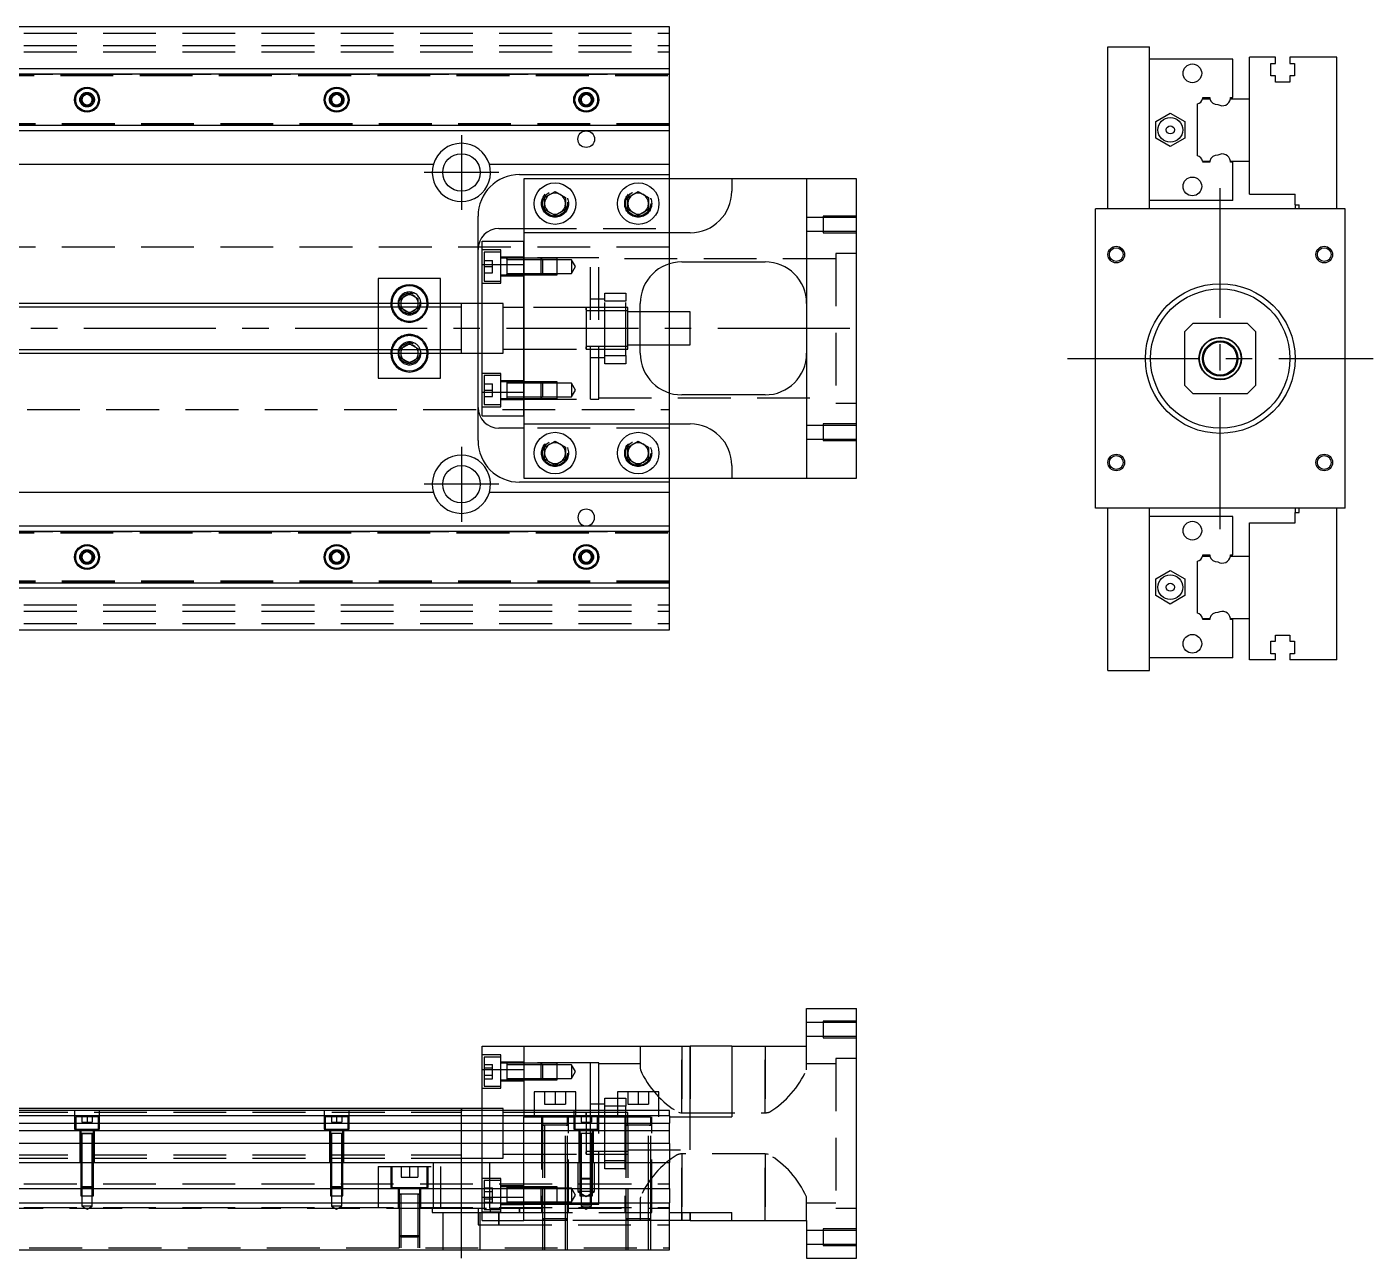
# Model space of a CAD drawing. Extents: x -24 to 629, y -292 to 77.
# Drawn here: x 305.5 to 629.2, y -223.6 to 72.5 of the extents above; entities that cross this region are included whole.
import ezdxf

# ---------------------------------------------------------------- set-up
doc = ezdxf.new("R2010")
doc.units = 0
doc.linetypes.add('CENTER', pattern=[50.8, 31.75, -6.35, 6.35, -6.35])
doc.linetypes.add('DASHED', pattern=[19.05, 12.7, -6.35])
doc.layers.get('0').update_dxf_attribs({"linetype": 'CONTINUOUS'})
doc.layers.add('CENTER', color=1, linetype='CENTER')

msp = doc.modelspace()

# ---------------------------------------------------------------- linework, layer by layer
at = {"color": 7, "linetype": 'CONTINUOUS'}
for p, q in [((460, 72.5), (280, 72.5)), ((460, 62.5), (460, 72.5)), ((565.44, 67.74), (575.44, 67.74)), ((565.44, 28.74), (565.44, 67.74)), ((575.44, 28.74), (575.44, 67.74)), ((595.44, 64.74), (575.44, 64.74)), ((595.44, 55.54), (595.44, 64.74)), ((599.44, 55.24), (599.44, 65.24)), ((605.74, 65.24), (599.44, 65.24)), ((605.74, 63.74), (605.74, 65.24)), ((609.14, 65.24), (609.14, 63.74)), ((620.44, 65.24), (609.14, 65.24)), ((620.44, 28.74), (620.44, 65.24)), ((280, 62.5), (460, 62.5)), ((460, 61.25), (460, 62.5)), ((604.59, 63.74), (605.74, 63.74)), ((604.59, 60.74), (604.59, 63.74)), ((609.14, 63.74), (610.29, 63.74)), ((610.29, 63.74), (610.29, 60.74)), ((280, 61.25), (460, 61.25)), ((460, 48.75), (460, 61.25)), ((605.74, 60.74), (604.59, 60.74)), ((605.74, 59.24), (605.74, 60.74)), ((609.14, 59.24), (605.74, 59.24)), ((609.14, 60.74), (609.14, 59.24)), ((610.29, 60.74), (609.14, 60.74)), ((318.75, 55.72), (320, 56.44)), ((318.75, 54.28), (318.75, 55.72)), ((320, 56.44), (321.25, 55.72)), ((321.25, 55.72), (321.25, 54.28)), ((378.75, 55.72), (380, 56.44)), ((378.75, 54.28), (378.75, 55.72)), ((380, 56.44), (381.25, 55.72)), ((381.25, 55.72), (381.25, 54.28)), ((438.75, 55.72), (440, 56.44)), ((438.75, 54.28), (438.75, 55.72)), ((440, 56.44), (441.25, 55.72)), ((441.25, 55.72), (441.25, 54.28)), ((588.19, 55.24), (589.96, 55.24)), ((588.23, 55.54), (589.94, 55.54)), ((594.91, 55.24), (599.44, 55.24)), ((594.94, 55.54), (595.44, 55.54)), ((599.44, 40.24), (599.44, 55.24)), ((599.44, 40.24), (599.44, 55.24)), ((320, 53.56), (318.75, 54.28)), ((321.25, 54.28), (320, 53.56)), ((380, 53.56), (378.75, 54.28)), ((381.25, 54.28), (380, 53.56)), ((440, 53.56), (438.75, 54.28)), ((441.25, 54.28), (440, 53.56)), ((586.94, 41.49), (586.94, 53.99)), ((460, 48.75), (280, 48.75)), ((460, 47.5), (460, 48.75)), ((576.94, 49.76), (580.44, 51.78)), ((576.94, 45.72), (576.94, 49.76)), ((580.44, 51.78), (583.94, 49.76)), ((583.94, 49.76), (583.94, 45.72)), ((460, 47.5), (280, 47.5)), ((460, 39.5), (460, 47.5)), ((580.44, 43.7), (576.94, 45.72)), ((583.94, 45.72), (580.44, 43.7)), ((296.71, 39.5), (403.29, 39.5)), ((416.71, 39.5), (460, 39.5)), ((460, 37), (460, 39.5)), ((588.19, 40.24), (589.96, 40.24)), ((589.94, 39.94), (588.23, 39.94)), ((594.91, 40.24), (599.44, 40.24)), ((595.44, 39.94), (594.94, 39.94)), ((595.44, 30.74), (595.44, 39.94)), ((599.44, 32.24), (599.44, 40.24)), ((424, 37), (460, 37)), ((425, 36), (425, 23)), ((475, 36), (425, 36)), ((460, 36), (460, 37)), ((475, 36), (475, 33)), ((493, 36), (475, 36)), ((493, 36), (493, -36)), ((505, 36), (493, 36)), ((505, -36), (505, 36)), ((430, 31.44), (432.5, 32.89)), ((432.5, 32.89), (435, 31.44)), ((450, 31.44), (452.5, 32.89)), ((452.5, 32.89), (455, 31.44)), ((430, 28.56), (430, 31.44)), ((435, 31.44), (435, 28.56)), ((450, 28.56), (450, 31.44)), ((455, 31.44), (455, 28.56)), ((595.44, 30.74), (575.44, 30.74)), ((599.44, 32.24), (610.44, 32.24)), ((610.44, 29.74), (610.44, 32.24)), ((610.44, 29.74), (611.44, 29.74)), ((610.44, 29.74), (610.44, 28.74)), ((611.44, 28.74), (611.44, 29.74)), ((414, 6), (414, 27)), ((432.5, 27.11), (430, 28.56)), ((435, 28.56), (432.5, 27.11)), ((452.5, 27.11), (450, 28.56)), ((455, 28.56), (452.5, 27.11)), ((562.44, -43.26), (562.44, 28.74)), ((622.44, 28.74), (562.44, 28.74)), ((622.44, -43.26), (622.44, 28.74)), ((419, 24), (425, 24)), ((425, 23), (425, 15.33)), ((465, 23), (425, 23)), ((415, 15.33), (415, 21)), ((415, 21), (425, 21)), ((415, 15.33), (425, 15.33)), ((415, -15.33), (415, 15.33)), ((425, -15.33), (425, 15.33)), ((425, 15.33), (425, -15.33)), ((460, 4), (460, 15.54)), ((463, 16), (483, 16)), ((405, 12), (390, 12)), ((390, 12), (390, 6)), ((405, 6), (405, 12)), ((395.5, 7.15), (397.5, 8.31)), ((395.5, 6), (395.5, 7.15)), ((397.5, 8.31), (399.5, 7.15)), ((399.5, 7.15), (399.5, 6)), ((410, 6), (280, 6)), ((410, 6), (409.99, 6)), ((410, -6), (410, 6)), ((415, 6), (410, 6)), ((410, 6), (410, 6)), ((453, -6), (453, 6)), ((465, 4), (453, 4)), ((465, 0), (465, 4)), ((465, -4), (465, 0)), ((585.94, 1.24), (583.94, -0.76)), ((585.94, 1.24), (598.94, 1.24)), ((600.94, -0.76), (598.94, 1.24)), ((583.94, -13.76), (583.94, -0.76)), ((600.94, -0.76), (600.94, -13.76)), ((280, -6), (410, -6)), ((390, -6), (390, -12)), ((395.5, -7.15), (395.5, -6)), ((399.5, -6), (399.5, -7.15)), ((405, -12), (405, -6)), ((409.99, -6), (410, -6)), ((410, -6), (415, -6)), ((410, -6), (410, -6)), ((414, -27), (414, -6)), ((453, -4), (465, -4)), ((460, -15.54), (460, -4)), ((397.5, -8.31), (395.5, -7.15)), ((399.5, -7.15), (397.5, -8.31)), ((390, -12), (405, -12)), ((415, -15.33), (425, -15.33)), ((415, -21), (415, -15.33)), ((425, -15.33), (425, -23)), ((483, -16), (463, -16)), ((583.94, -13.76), (585.94, -15.76)), ((598.94, -15.76), (585.94, -15.76)), ((598.94, -15.76), (600.94, -13.76)), ((415, -21), (425, -21)), ((425, -24), (419, -24)), ((425, -23), (465, -23)), ((425, -23), (425, -36)), ((430, -28.56), (432.5, -27.11)), ((430, -31.44), (430, -28.56)), ((432.5, -27.11), (435, -28.56)), ((435, -28.56), (435, -31.44)), ((450, -28.56), (452.5, -27.11)), ((450, -31.44), (450, -28.56)), ((452.5, -27.11), (455, -28.56)), ((455, -28.56), (455, -31.44)), ((432.5, -32.89), (430, -31.44)), ((435, -31.44), (432.5, -32.89)), ((452.5, -32.89), (450, -31.44)), ((455, -31.44), (452.5, -32.89)), ((475, -33), (475, -36)), ((460, -37), (424, -37)), ((425, -36), (475, -36)), ((460, -37), (460, -36)), ((460, -39.5), (460, -37)), ((460, -39.5), (460, -37)), ((475, -36), (493, -36)), ((493, -36), (505, -36)), ((403.29, -39.5), (296.71, -39.5)), ((460, -39.5), (416.71, -39.5)), ((460, -47.5), (460, -39.5)), ((622.44, -43.26), (562.44, -43.26)), ((565.44, -82.26), (565.44, -43.26)), ((575.44, -82.26), (575.44, -43.26)), ((595.44, -45.26), (575.44, -45.26)), ((595.44, -54.46), (595.44, -45.26)), ((610.44, -43.26), (610.44, -44.26)), ((610.44, -46.76), (610.44, -44.26)), ((610.44, -44.26), (611.44, -44.26)), ((611.44, -44.26), (611.44, -43.26)), ((620.44, -79.76), (620.44, -43.26)), ((280, -47.5), (460, -47.5)), ((460, -48.75), (460, -47.5)), ((599.44, -54.76), (599.44, -46.76)), ((599.44, -46.76), (610.44, -46.76)), ((280, -48.75), (460, -48.75)), ((460, -61.25), (460, -48.75)), ((318.75, -54.28), (320, -53.56)), ((318.75, -55.72), (318.75, -54.28)), ((320, -53.56), (321.25, -54.28)), ((321.25, -54.28), (321.25, -55.72)), ((378.75, -54.28), (380, -53.56)), ((378.75, -55.72), (378.75, -54.28)), ((380, -53.56), (381.25, -54.28)), ((381.25, -54.28), (381.25, -55.72)), ((438.75, -54.28), (440, -53.56)), ((438.75, -55.72), (438.75, -54.28)), ((440, -53.56), (441.25, -54.28)), ((441.25, -54.28), (441.25, -55.72)), ((588.19, -54.76), (589.96, -54.76)), ((588.23, -54.46), (589.94, -54.46)), ((594.91, -54.76), (599.44, -54.76)), ((594.94, -54.46), (595.44, -54.46)), ((599.44, -69.76), (599.44, -54.76)), ((599.44, -69.76), (599.44, -54.76)), ((320, -56.44), (318.75, -55.72)), ((321.25, -55.72), (320, -56.44)), ((380, -56.44), (378.75, -55.72)), ((381.25, -55.72), (380, -56.44)), ((440, -56.44), (438.75, -55.72)), ((441.25, -55.72), (440, -56.44)), ((576.94, -60.24), (580.44, -58.22)), ((580.44, -58.22), (583.94, -60.24)), ((586.94, -68.51), (586.94, -56.01)), ((460, -61.25), (280, -61.25)), ((460, -62.5), (460, -61.25)), ((576.94, -64.28), (576.94, -60.24)), ((583.94, -60.24), (583.94, -64.28)), ((460, -62.5), (280, -62.5)), ((460, -72.5), (460, -62.5)), ((580.44, -66.3), (576.94, -64.28)), ((583.94, -64.28), (580.44, -66.3)), ((588.19, -69.76), (589.96, -69.76)), ((589.94, -70.06), (588.23, -70.06)), ((594.91, -69.76), (599.44, -69.76)), ((595.44, -70.06), (594.94, -70.06)), ((595.44, -79.26), (595.44, -70.06)), ((599.44, -79.76), (599.44, -69.76)), ((280, -72.5), (460, -72.5)), ((605.74, -73.76), (609.14, -73.76)), ((605.74, -75.26), (605.74, -73.76)), ((609.14, -73.76), (609.14, -75.26)), ((604.59, -75.26), (605.74, -75.26)), ((604.59, -78.26), (604.59, -75.26)), ((609.14, -75.26), (610.29, -75.26)), ((610.29, -75.26), (610.29, -78.26)), ((595.44, -79.26), (575.44, -79.26)), ((605.74, -79.76), (599.44, -79.76)), ((605.74, -78.26), (604.59, -78.26)), ((605.74, -79.76), (605.74, -78.26)), ((609.14, -78.26), (609.14, -79.76)), ((610.29, -78.26), (609.14, -78.26)), ((620.44, -79.76), (609.14, -79.76)), ((565.44, -82.26), (575.44, -82.26)), ((493, -172.61), (493, -163.61)), ((493, -163.61), (505, -163.61)), ((505, -223.61), (505, -163.61)), ((415, -178.28), (415, -172.61)), ((415, -172.61), (425, -172.61)), ((425, -172.61), (465, -172.61)), ((425, -172.61), (425, -188.11)), ((465, -189.61), (465, -172.61)), ((475, -172.61), (465, -172.61)), ((475, -172.61), (475, -189.61)), ((475, -172.61), (493, -172.61)), ((415, -188.11), (415, -178.28)), ((415, -178.28), (425, -178.28)), ((437.5, -183.61), (427.5, -183.61)), ((427.5, -183.61), (427.5, -188.11)), ((437.5, -188.11), (437.5, -183.61)), ((457.5, -183.61), (447.5, -183.61)), ((447.5, -183.61), (447.5, -188.11)), ((457.5, -188.11), (457.5, -183.61)), ((410, -187.61), (275.5, -187.61)), ((415, -187.61), (409.99, -187.61)), ((410, -193.61), (410, -187.61)), ((410, -199.61), (410, -187.61)), ((410, -188.11), (410, -187.61)), ((460, -188.11), (275.5, -188.11)), ((460, -189.36), (275.5, -189.36)), ((410, -198.74), (410, -188.49)), ((441, -189.36), (440, -189.36)), ((444.5, -189.36), (441, -189.36)), ((447.5, -189.36), (444.5, -189.36)), ((449.5, -189.36), (447.5, -189.36)), ((450, -189.36), (449.5, -189.36)), ((460, -189.36), (460, -188.11)), ((460, -189.36), (460, -191.14)), ((460, -189.61), (475, -189.61)), ((275.5, -191.14), (460, -191.14)), ((460, -193.03), (275.5, -193.03)), ((460, -193.03), (460, -191.14)), ((460, -196.09), (460, -193.03)), ((460, -196.09), (275.5, -196.09)), ((460, -196.09), (460, -200.61)), ((0, -200.61), (460, -200.61)), ((410, -199.61), (410, -198.74)), ((460, -206.91), (460, -200.61)), ((0, -206.91), (460, -206.91)), ((460, -206.91), (460, -210.31)), ((0, -210.31), (460, -210.31)), ((460, -221.61), (460, -210.31)), ((460, -212.61), (475, -212.61)), ((465, -214.61), (465, -212.61)), ((475, -214.61), (475, -212.61)), ((465, -214.61), (460, -214.61)), ((465, -214.61), (475, -214.61)), ((475, -214.61), (493, -214.61)), ((493, -214.61), (493, -223.61)), ((0, -221.61), (460, -221.61)), ((493, -223.61), (505, -223.61))]:
    msp.add_line(p, q, dxfattribs=at)
at = {"color": 3, "linetype": 'DASHED'}
for p, q in [((0, 71), (460, 71)), ((0, 68), (460, 68)), ((0, 66.5), (460, 66.5)), ((275.5, 61.1), (460, 61.1)), ((275.5, 60.8), (460, 60.8)), ((280, 61.11), (460, 61.11)), ((318.5, 55), (318.52, 55.25)), ((381.48, 55.26), (381.5, 55)), ((441.48, 55.26), (441.5, 55)), ((460, 49.2), (275.5, 49.2)), ((460, 48.9), (275.5, 48.9)), ((460, 48.89), (280, 48.89)), ((460, 24), (460, 36)), ((435.48, 30.36), (435.5, 30)), ((449.5, 30), (449.52, 30.35)), ((497, 26.65), (493, 26.65)), ((497, 27), (497, 23)), ((505, 27), (497, 27)), ((505, 26.65), (497, 26.65)), ((425, 24), (460, 24)), ((460, 23), (460, 24)), ((460, 15.54), (460, 23)), ((493, 23.35), (497, 23.35)), ((497, 23.35), (505, 23.35)), ((497, 23), (505, 23)), ((460, 19.5), (76.97, 19.5)), ((425, 15.33), (425, 21)), ((419.5, 18.85), (415, 18.85)), ((415.5, 18.35), (415.5, 11.35)), ((419.5, 18.35), (415.5, 18.35)), ((415.5, 16.35), (417.5, 16.35)), ((417.5, 14.85), (417.5, 16.35)), ((419.5, 10.85), (419.5, 18.85)), ((425, 17.1), (419.5, 17.1)), ((420.9, 16.85), (419.5, 16.85)), ((420.9, 16.85), (420.89, 16.85)), ((420.9, 16.85), (420.9, 16.63)), ((420.9, 16.63), (420.9, 16.85)), ((425, 16.85), (420.9, 16.85)), ((420.9, 16.85), (420.9, 16.85)), ((420.9, 16.63), (420.9, 13.07)), ((425, 16.5), (420.9, 16.5)), ((441, 17), (425, 17)), ((429.15, 16.85), (425, 16.85)), ((429.15, 16.85), (425, 16.85)), ((429.5, 16.5), (425, 16.5)), ((429.15, 12.85), (429.15, 16.85)), ((433, 16.85), (429.15, 16.85)), ((429.5, 16.5), (429.15, 16.85)), ((429.5, 16.5), (429.5, 13.2)), ((433, 16.5), (429.5, 16.5)), ((433, 12.85), (433, 16.85)), ((436.5, 16.5), (433, 16.5)), ((436.5, 16.5), (436.5, 13.2)), ((437.45, 14.85), (436.5, 16.5)), ((441, -17), (441, 17)), ((443, 17), (441, 17)), ((443, -17), (443, 17)), ((500, 16.75), (443, 16.75)), ((500, 18), (500, -18)), ((505, 18), (500, 18)), ((415.5, 14.85), (417.5, 14.85)), ((415.5, 13.35), (417.5, 13.35)), ((417.5, 13.35), (417.5, 14.85)), ((420.9, 13.2), (425, 13.2)), ((420.9, 13.07), (420.9, 12.85)), ((420.9, 12.85), (420.9, 13.07)), ((425, 13.2), (429.5, 13.2)), ((429.15, 12.85), (429.5, 13.2)), ((429.5, 13.2), (433, 13.2)), ((433, 13.2), (436.5, 13.2)), ((436.5, 13.2), (437.45, 14.85)), ((460, 15.54), (460, 15.54)), ((415, 10.85), (419.5, 10.85)), ((415.5, 11.35), (419.5, 11.35)), ((419.5, 12.85), (420.9, 12.85)), ((419.5, 12.6), (425, 12.6)), ((420.89, 12.85), (420.9, 12.85)), ((420.9, 12.85), (425, 12.85)), ((420.9, 12.85), (420.9, 12.85)), ((425, 12.85), (429.15, 12.85)), ((425, 12.85), (429.15, 12.85)), ((429.15, 12.85), (433, 12.85)), ((444.5, 7), (441, 7)), ((444.5, 8.5), (449.5, 8.5)), ((444.5, 6.5), (444.5, 8.5)), ((449.5, 6.5), (444.5, 6.5)), ((444.5, -6.5), (444.5, 6.5)), ((449.5, 8.5), (449.5, 6.5)), ((449.5, -6.5), (449.5, 6.5)), ((390, 6), (390, 5.12)), ((390, 5.12), (390, -5.12)), ((395.5, 5.12), (395.5, 6)), ((395.5, 4.85), (395.5, 5.12)), ((397.5, 3.69), (395.5, 4.85)), ((399.5, 4.85), (397.5, 3.69)), ((399.5, 6), (399.5, 5.12)), ((399.5, 5.12), (399.5, 4.85)), ((399.98, 6.29), (400, 6)), ((405, 5.12), (405, 6)), ((405, -5.12), (405, 5.12)), ((414, -6), (414, 6)), ((420, 6), (415, 6)), ((420, 0), (420, 6)), ((425, 5), (420, 5)), ((440, 5), (425, 5)), ((449.5, 5), (439.99, 5)), ((440, 4.44), (440, 5)), ((440, 5), (440, 4.44)), ((440, 4.44), (440, -4.44)), ((449.5, 4.25), (440, 4.25)), ((450, 5), (449.5, 5)), ((450, 4.25), (449.5, 4.25)), ((450, 0), (450, 5)), ((453, 4), (450, 4)), ((460, -4), (460, 4)), ((420, -6), (420, 0)), ((450, -5), (450, 0)), ((390, -5.12), (390, -6)), ((395, -6), (395.02, -5.7)), ((395.5, -4.85), (397.5, -3.69)), ((395.5, -5.12), (395.5, -4.85)), ((395.5, -6), (395.5, -5.12)), ((397.5, -3.69), (399.5, -4.85)), ((399.5, -4.85), (399.5, -5.12)), ((399.5, -5.12), (399.5, -6)), ((405, -6), (405, -5.12)), ((410, -6), (410, -6)), ((415, -6), (420, -6)), ((420, -5), (425, -5)), ((425, -5), (440, -5)), ((439.99, -5), (449.5, -5)), ((440, -4.25), (449.5, -4.25)), ((440, -5), (440, -4.44)), ((440, -4.44), (440, -5)), ((440, -5), (440, -5)), ((449.5, -4.25), (450, -4.25)), ((449.5, -5), (450, -5)), ((450, -4), (453, -4)), ((441, -7), (444.5, -7)), ((444.5, -6.5), (449.5, -6.5)), ((444.5, -8.5), (444.5, -6.5)), ((449.5, -8.5), (444.5, -8.5)), ((449.5, -6.5), (449.5, -8.5)), ((419.5, -10.85), (415, -10.85)), ((415.5, -11.35), (415.5, -18.35)), ((419.5, -11.35), (415.5, -11.35)), ((419.5, -18.85), (419.5, -10.85)), ((425, -12.6), (419.5, -12.6)), ((420.9, -12.85), (419.5, -12.85)), ((420.9, -12.85), (420.89, -12.85)), ((420.9, -12.85), (420.9, -13.07)), ((420.9, -12.85), (420.9, -12.85)), ((425, -12.85), (420.9, -12.85)), ((429.15, -12.85), (425, -12.85)), ((429.15, -12.85), (425, -12.85)), ((429.15, -16.85), (429.15, -12.85)), ((433, -12.85), (429.15, -12.85)), ((429.5, -13.2), (429.15, -12.85)), ((433, -16.85), (433, -12.85)), ((415.5, -13.35), (417.5, -13.35)), ((415.5, -14.85), (417.5, -14.85)), ((417.5, -14.85), (417.5, -13.35)), ((417.5, -16.35), (417.5, -14.85)), ((420.9, -13.07), (420.9, -16.63)), ((425, -13.2), (420.9, -13.2)), ((429.5, -13.2), (425, -13.2)), ((425, -21), (425, -15.33)), ((429.5, -13.2), (429.5, -16.5)), ((433, -13.2), (429.5, -13.2)), ((436.5, -13.2), (433, -13.2)), ((436.5, -13.2), (436.5, -16.5)), ((437.45, -14.85), (436.5, -13.2)), ((436.5, -16.5), (437.45, -14.85)), ((460, -23), (460, -15.54)), ((460, -15.54), (460, -15.54)), ((415, -18.85), (419.5, -18.85)), ((415.5, -16.35), (417.5, -16.35)), ((415.5, -18.35), (419.5, -18.35)), ((419.5, -16.85), (420.9, -16.85)), ((419.5, -17.1), (425, -17.1)), ((420.89, -16.85), (420.9, -16.85)), ((420.9, -16.5), (425, -16.5)), ((420.9, -16.63), (420.9, -16.85)), ((420.9, -16.85), (420.9, -16.85)), ((420.9, -16.85), (425, -16.85)), ((425, -16.5), (429.5, -16.5)), ((425, -16.85), (429.15, -16.85)), ((425, -16.85), (429.15, -16.85)), ((425, -17), (441, -17)), ((429.15, -16.85), (429.5, -16.5)), ((429.15, -16.85), (433, -16.85)), ((429.5, -16.5), (433, -16.5)), ((433, -16.5), (436.5, -16.5)), ((441, -17), (443, -17)), ((443, -16.75), (500, -16.75)), ((500, -18), (505, -18)), ((76.97, -19.5), (460, -19.5)), ((460, -24), (425, -24)), ((460, -24), (460, -23)), ((460, -36), (460, -24)), ((497, -23.35), (493, -23.35)), ((497, -23), (497, -27)), ((505, -23), (497, -23)), ((505, -23.35), (497, -23.35)), ((493, -26.65), (497, -26.65)), ((497, -26.65), (505, -26.65)), ((497, -27), (505, -27)), ((429.5, -30), (429.52, -29.65)), ((449.5, -30), (449.52, -29.65)), ((275.5, -48.9), (460, -48.9)), ((275.5, -49.2), (460, -49.2)), ((280, -48.89), (460, -48.89)), ((321.48, -54.74), (321.5, -55)), ((381.48, -54.74), (381.5, -55)), ((441.48, -54.74), (441.5, -55)), ((460, -60.8), (275.5, -60.8)), ((460, -61.1), (275.5, -61.1)), ((460, -61.11), (280, -61.11)), ((0, -66.5), (460, -66.5)), ((0, -68), (460, -68)), ((0, -71), (460, -71)), ((497, -166.96), (493, -166.96)), ((497, -166.61), (497, -170.61)), ((505, -166.61), (497, -166.61)), ((505, -166.96), (497, -166.96)), ((493, -170.26), (497, -170.26)), ((497, -170.26), (505, -170.26)), ((497, -170.61), (505, -170.61)), ((419.5, -174.76), (415, -174.76)), ((419.5, -182.76), (419.5, -174.76)), ((453, -172.61), (453, -177.97)), ((463, -188.65), (463, -172.61)), ((463, -172.61), (463, -188.65)), ((465, -172.61), (465, -189.61)), ((483, -172.61), (483, -188.65)), ((483, -188.65), (483, -172.61)), ((493, -177.97), (493, -172.61)), ((415.5, -175.26), (415.5, -178.76)), ((419.5, -175.26), (415.5, -175.26)), ((415.5, -177.03), (417.5, -177.03)), ((415.5, -177.89), (417.5, -177.89)), ((417.5, -177.89), (417.5, -177.03)), ((417.5, -179.63), (417.5, -177.89)), ((425, -176.51), (419.5, -176.51)), ((420.9, -176.76), (419.5, -176.76)), ((420.9, -176.76), (420.89, -176.76)), ((420.9, -176.76), (420.9, -177.35)), ((420.9, -176.76), (420.9, -176.98)), ((425, -176.76), (420.9, -176.76)), ((420.9, -176.76), (420.9, -176.76)), ((420.9, -176.98), (420.9, -177.35)), ((425, -177.11), (420.9, -177.11)), ((420.9, -177.35), (420.9, -178.76)), ((441, -176.61), (425, -176.61)), ((429.15, -176.76), (425, -176.76)), ((429.15, -176.76), (425, -176.76)), ((429.5, -177.11), (425, -177.11)), ((429.15, -178.76), (429.15, -176.76)), ((433, -176.76), (429.15, -176.76)), ((429.5, -177.11), (429.15, -176.76)), ((429.5, -177.11), (429.5, -178.76)), ((433, -177.11), (429.5, -177.11)), ((433, -180.76), (433, -176.76)), ((436.5, -177.11), (433, -177.11)), ((436.5, -177.11), (436.5, -180.41)), ((437.45, -178.76), (436.5, -177.11)), ((441, -188.11), (441, -176.61)), ((443, -176.61), (441, -176.61)), ((443, -188.11), (443, -176.61)), ((453, -176.86), (443, -176.86)), ((453, -177.97), (453.04, -178.32)), ((492.96, -178.34), (493, -177.97)), ((500, -176.86), (493, -176.86)), ((500, -175.61), (500, -211.61)), ((505, -175.61), (500, -175.61)), ((415.5, -178.76), (415.5, -182.26)), ((415.5, -179.63), (417.5, -179.63)), ((415.5, -180.49), (417.5, -180.49)), ((417.5, -180.49), (417.5, -179.63)), ((419.5, -180.76), (420.9, -180.76)), ((419.5, -181.01), (425, -181.01)), ((420.89, -180.76), (420.9, -180.76)), ((420.9, -178.62), (420.9, -178.9)), ((420.9, -178.76), (420.9, -180.18)), ((420.9, -180.18), (420.9, -180.76)), ((420.9, -180.18), (420.9, -180.54)), ((420.9, -180.41), (425, -180.41)), ((420.9, -180.54), (420.9, -180.76)), ((420.9, -180.76), (425, -180.76)), ((420.9, -180.76), (420.9, -180.76)), ((425, -180.41), (429.5, -180.41)), ((425, -180.76), (429.15, -180.76)), ((425, -180.76), (429.15, -180.76)), ((429.15, -180.76), (429.15, -178.76)), ((429.15, -180.76), (429.5, -180.41)), ((429.15, -180.76), (433, -180.76)), ((429.5, -178.76), (429.5, -180.41)), ((429.5, -180.41), (433, -180.41)), ((433, -180.41), (436.5, -180.41)), ((436.5, -180.41), (437.45, -178.76)), ((415, -182.76), (419.5, -182.76)), ((415.5, -182.26), (419.5, -182.26)), ((430, -183.61), (430, -186.61)), ((432.5, -183.61), (432.5, -186.61)), ((435, -183.61), (435, -186.61)), ((450, -183.61), (450, -186.61)), ((452.5, -183.61), (452.5, -186.61)), ((455, -183.61), (455, -186.61)), ((410, -187.61), (410, -188.28)), ((420, -187.61), (415, -187.61)), ((420, -188.11), (420, -187.61)), ((430, -186.61), (432.5, -186.61)), ((432.5, -186.61), (435, -186.61)), ((444.5, -186.61), (441, -186.61)), ((444.5, -185.11), (447.5, -185.11)), ((444.5, -187.11), (444.5, -185.11)), ((447.5, -187.11), (444.5, -187.11)), ((444.5, -188.11), (444.5, -187.11)), ((447.5, -185.11), (449.5, -185.11)), ((449.5, -187.11), (447.5, -187.11)), ((449.5, -185.11), (449.5, -187.11)), ((449.5, -188.11), (449.5, -187.11)), ((450, -186.61), (452.5, -186.61)), ((452.5, -186.61), (455, -186.61)), ((55, -188.49), (410, -188.49)), ((317, -188.11), (317, -192.61)), ((322.75, -189.61), (317.25, -189.61)), ((317.25, -189.61), (317.25, -192.61)), ((318.75, -189.61), (318.75, -190.91)), ((318.75, -190.91), (320, -190.91)), ((320, -189.61), (320, -190.91)), ((320, -190.91), (321.25, -190.91)), ((321.25, -189.61), (321.25, -190.91)), ((322.75, -192.61), (322.75, -189.61)), ((323, -192.61), (323, -188.11)), ((377, -188.11), (377, -192.61)), ((382.75, -189.61), (377.25, -189.61)), ((377.25, -189.61), (377.25, -192.61)), ((378.75, -189.61), (378.75, -190.91)), ((378.75, -190.91), (380, -190.91)), ((380, -189.61), (380, -190.91)), ((380, -190.91), (381.25, -190.91)), ((381.25, -189.61), (381.25, -190.91)), ((382.75, -192.61), (382.75, -189.61)), ((383, -192.61), (383, -188.11)), ((410, -193.41), (410, -188.11)), ((415, -200.61), (415, -188.11)), ((420, -193.61), (420, -188.11)), ((425, -188.61), (420, -188.61)), ((425, -188.11), (425, -189.61)), ((427.5, -188.61), (425, -188.61)), ((425, -200.61), (425, -189.61)), ((425, -189.61), (437.25, -189.61)), ((427.5, -188.11), (427.5, -189.61)), ((437.5, -188.61), (427.5, -188.61)), ((429.25, -189.61), (429.25, -212.61)), ((429.5, -189.61), (429.5, -191.61)), ((435.5, -191.61), (435.5, -189.61)), ((435.75, -212.61), (435.75, -189.61)), ((437, -188.11), (437, -192.61)), ((442.75, -189.61), (437.25, -189.61)), ((437.25, -189.61), (437.25, -192.61)), ((437.5, -189.61), (437.5, -188.11)), ((440, -188.61), (437.5, -188.61)), ((438.75, -189.61), (438.75, -190.91)), ((438.75, -190.91), (440, -190.91)), ((440, -188.61), (440, -189.17)), ((440, -189.17), (440, -188.61)), ((440, -188.61), (440, -188.61)), ((440, -188.61), (440, -188.61)), ((441, -188.61), (440, -188.61)), ((440, -188.61), (439.99, -188.61)), ((440, -189.17), (440, -189.51)), ((440, -189.61), (440, -190.91)), ((440, -190.91), (441.25, -190.91)), ((441, -189.61), (441, -188.11)), ((444.5, -188.61), (441, -188.61)), ((441, -192.61), (441, -189.61)), ((441.25, -189.61), (441.25, -190.91)), ((442.75, -189.61), (460, -189.61)), ((442.75, -192.61), (442.75, -189.61)), ((443, -192.61), (443, -188.11)), ((444.5, -189.61), (444.5, -188.11)), ((447.5, -188.61), (444.5, -188.61)), ((444.5, -200.11), (444.5, -189.61)), ((447.5, -188.11), (447.5, -189.61)), ((449.5, -188.61), (447.5, -188.61)), ((449.25, -189.61), (449.25, -212.61)), ((449.5, -189.61), (449.5, -188.11)), ((450, -188.61), (449.5, -188.61)), ((449.5, -189.61), (449.5, -191.61)), ((450, -189.61), (450, -188.61)), ((450, -191.61), (450, -189.61)), ((455.5, -191.61), (455.5, -189.61)), ((455.75, -212.61), (455.75, -189.61)), ((457.5, -189.61), (457.5, -188.11)), ((462.17, -188.54), (462.44, -188.6)), ((462.44, -188.6), (462.72, -188.64)), ((462.72, -188.64), (463, -188.65)), ((463, -188.65), (483, -188.65)), ((465, -197.61), (465, -189.61)), ((317, -192.61), (323, -192.61)), ((318.25, -192.61), (318.25, -200.61)), ((318.5, -192.61), (318.5, -193.61)), ((318.5, -193.61), (318.5, -193.61)), ((321.5, -193.61), (318.5, -193.61)), ((320, -193.61), (318.5, -193.61)), ((318.5, -193.61), (318.62, -193.61)), ((318.62, -193.61), (318.5, -193.61)), ((318.5, -193.61), (318.5, -193.62)), ((318.5, -193.61), (318.5, -200.61)), ((318.62, -193.61), (321.38, -193.61)), ((320, -193.61), (318.62, -193.61)), ((318.75, -193.61), (318.75, -200.61)), ((321.5, -193.61), (320, -193.61)), ((321.38, -193.61), (320, -193.61)), ((321.25, -200.61), (321.25, -193.61)), ((321.38, -193.61), (321.5, -193.61)), ((321.5, -193.61), (321.38, -193.61)), ((321.5, -193.61), (321.5, -192.61)), ((321.5, -193.61), (321.5, -193.61)), ((321.5, -193.62), (321.5, -193.61)), ((321.5, -200.61), (321.5, -193.61)), ((321.75, -200.61), (321.75, -192.61)), ((377, -192.61), (383, -192.61)), ((378.25, -192.61), (378.25, -200.61)), ((378.5, -192.61), (378.5, -193.61)), ((378.5, -193.61), (378.5, -193.61)), ((380, -193.61), (378.5, -193.61)), ((378.62, -193.61), (378.5, -193.61)), ((378.5, -193.61), (378.5, -200.61)), ((378.5, -193.61), (378.5, -193.62)), ((380, -193.61), (378.62, -193.61)), ((378.75, -193.61), (378.75, -200.61)), ((381.5, -193.61), (380, -193.61)), ((381.38, -193.61), (380, -193.61)), ((381.25, -200.61), (381.25, -193.61)), ((381.5, -193.61), (381.38, -193.61)), ((381.5, -193.61), (381.5, -192.61)), ((381.5, -193.61), (381.5, -193.61)), ((381.5, -200.61), (381.5, -193.61)), ((381.5, -193.62), (381.5, -193.61)), ((381.75, -200.61), (381.75, -192.61)), ((410, -199.61), (410, -193.41)), ((420, -199.61), (420, -193.61)), ((429.5, -191.61), (429.85, -191.61)), ((429.85, -191.61), (429.5, -191.61)), ((429.5, -191.61), (429.5, -191.62)), ((429.5, -191.61), (429.5, -191.61)), ((429.5, -191.61), (429.5, -206.91)), ((435.15, -191.61), (429.85, -191.61)), ((430, -191.61), (430, -206.91)), ((435, -206.91), (435, -191.61)), ((435.15, -191.61), (435.5, -191.61)), ((435.5, -191.61), (435.15, -191.61)), ((435.5, -191.62), (435.5, -191.61)), ((435.5, -206.91), (435.5, -191.61)), ((435.5, -191.61), (435.5, -191.61)), ((437, -192.61), (443, -192.61)), ((438.25, -192.61), (438.25, -200.61)), ((438.5, -192.61), (438.5, -193.61)), ((438.62, -193.61), (438.5, -193.61)), ((438.5, -193.61), (438.5, -193.62)), ((438.5, -193.61), (438.5, -193.61)), ((438.5, -193.61), (438.5, -200.61)), ((440, -193.61), (438.62, -193.61)), ((438.75, -193.61), (438.75, -200.61)), ((440, -191.01), (440, -192.61)), ((440, -192.61), (440, -193.41)), ((440, -193.61), (440, -193.41)), ((440, -193.41), (440, -193.61)), ((440, -193.81), (440, -193.61)), ((441.38, -193.61), (440, -193.61)), ((440, -193.61), (440, -193.81)), ((440, -193.81), (440, -198.05)), ((441, -193.61), (441, -192.61)), ((441, -204.61), (441, -193.61)), ((441.25, -200.61), (441.25, -193.61)), ((441.5, -193.61), (441.38, -193.61)), ((441.5, -193.61), (441.5, -192.61)), ((441.5, -193.62), (441.5, -193.61)), ((441.5, -200.61), (441.5, -193.61)), ((441.5, -193.61), (441.5, -193.61)), ((441.75, -200.61), (441.75, -192.61)), ((443, -193.61), (443, -192.61)), ((443, -210.61), (443, -193.61)), ((449.5, -191.61), (449.85, -191.61)), ((449.85, -191.61), (449.5, -191.61)), ((449.5, -191.61), (449.5, -191.61)), ((449.5, -191.61), (449.5, -206.91)), ((449.5, -191.61), (449.5, -191.62)), ((455.15, -191.61), (449.85, -191.61)), ((450, -191.61), (450, -206.91)), ((455, -206.91), (455, -191.61)), ((455.15, -191.61), (455.5, -191.61)), ((455.5, -191.61), (455.15, -191.61)), ((455.5, -206.91), (455.5, -191.61)), ((455.5, -191.61), (455.5, -191.61)), ((455.5, -191.62), (455.5, -191.61)), ((55, -198.74), (410, -198.74)), ((55, -199.61), (410, -199.61)), ((318.5, -200.61), (318.5, -206.36)), ((318.5, -200.61), (318.5, -206.36)), ((318.75, -200.61), (318.75, -206.61)), ((321.25, -206.61), (321.25, -200.61)), ((321.5, -206.36), (321.5, -200.61)), ((321.5, -206.36), (321.5, -200.61)), ((378.5, -200.61), (378.5, -206.36)), ((378.5, -200.61), (378.5, -206.36)), ((378.75, -200.61), (378.75, -206.61)), ((381.25, -206.61), (381.25, -200.61)), ((381.5, -206.36), (381.5, -200.61)), ((381.5, -206.36), (381.5, -200.61)), ((403.29, -211.61), (403.29, -200.61)), ((409.99, -199.61), (410, -199.61)), ((410, -199.61), (410, -199.61)), ((410, -199.61), (415, -199.61)), ((410, -199.61), (410, -199.61)), ((415, -199.61), (420, -199.61)), ((415, -206.91), (415, -200.61)), ((416.71, -200.61), (416.71, -211.61)), ((420, -198.61), (425, -198.61)), ((425, -198.61), (440, -198.61)), ((425, -206.91), (425, -200.61)), ((438, -200.61), (438, -207.61)), ((438.5, -200.61), (438.5, -204.36)), ((438.5, -200.61), (438.5, -204.36)), ((438.75, -200.61), (438.75, -204.61)), ((440, -197.86), (450, -197.86)), ((440, -198.61), (440, -198.05)), ((440, -198.05), (440, -198.61)), ((440, -198.61), (440, -198.61)), ((440, -198.61), (449.5, -198.61)), ((439.99, -198.61), (449.5, -198.61)), ((441.25, -204.61), (441.25, -200.61)), ((441.5, -204.36), (441.5, -200.61)), ((441.5, -204.36), (441.5, -200.61)), ((442, -207.61), (442, -200.61)), ((444.5, -200.11), (449.5, -200.11)), ((444.5, -202.11), (444.5, -200.11)), ((449.5, -198.61), (450, -198.61)), ((450, -197.61), (465, -197.61)), ((483, -198.57), (463, -198.57)), ((463, -214.61), (463, -198.57)), ((463, -198.57), (463, -212.61)), ((483, -198.57), (483, -214.61)), ((483, -214.61), (483, -198.57)), ((483.28, -198.58), (483, -198.57)), ((483.56, -198.62), (483.28, -198.58)), ((483.83, -198.68), (483.56, -198.62)), ((390, -201.61), (405, -201.61)), ((390, -201.61), (390, -206.91)), ((393, -201.61), (393, -206.61)), ((393.25, -201.61), (393.25, -206.61)), ((395.5, -201.61), (395.5, -204.11)), ((397.5, -201.61), (397.5, -204.11)), ((399.5, -201.61), (399.5, -204.11)), ((401.75, -206.61), (401.75, -201.61)), ((402, -206.61), (402, -201.61)), ((405, -201.61), (405, -206.91)), ((449.5, -202.11), (444.5, -202.11)), ((0, -205.76), (460, -205.76)), ((318.5, -206.36), (321.5, -206.36)), ((318.5, -206.36), (318.5, -206.91)), ((318.5, -206.36), (318.75, -206.61)), ((318.5, -206.91), (318.5, -208.61)), ((321.25, -206.61), (318.75, -206.61)), ((318.75, -206.61), (318.75, -208.61)), ((321.25, -206.61), (321.5, -206.36)), ((321.25, -208.61), (321.25, -206.61)), ((321.5, -206.91), (321.5, -206.36)), ((321.5, -208.61), (321.5, -206.91)), ((378.5, -206.36), (381.5, -206.36)), ((378.5, -206.36), (378.5, -206.91)), ((378.5, -206.36), (378.75, -206.61)), ((378.5, -206.91), (378.5, -208.61)), ((381.25, -206.61), (378.75, -206.61)), ((378.75, -206.61), (378.75, -208.61)), ((381.25, -206.61), (381.5, -206.36)), ((381.25, -208.61), (381.25, -206.61)), ((381.5, -206.91), (381.5, -206.36)), ((381.5, -208.61), (381.5, -206.91)), ((390, -206.91), (390, -210.31)), ((393, -206.61), (402, -206.61)), ((394.75, -206.61), (394.75, -211.61)), ((395, -206.61), (395, -206.91)), ((395, -206.91), (395, -208.21)), ((395.5, -204.11), (397.5, -204.11)), ((397.5, -204.11), (399.5, -204.11)), ((400, -206.91), (400, -206.61)), ((400, -208.21), (400, -206.91)), ((400.25, -211.61), (400.25, -206.61)), ((405, -206.91), (405, -210.31)), ((419.5, -204.46), (415, -204.46)), ((415, -208.94), (415, -206.91)), ((415.5, -204.96), (415.5, -206.91)), ((419.5, -204.96), (415.5, -204.96)), ((415.5, -206.73), (417.5, -206.73)), ((415.5, -206.91), (415.5, -208.46)), ((417.5, -207.59), (417.5, -206.73)), ((419.5, -212.46), (419.5, -204.46)), ((425, -206.21), (419.5, -206.21)), ((420.9, -206.46), (419.5, -206.46)), ((420.9, -206.46), (420.89, -206.46)), ((420.9, -206.46), (420.9, -206.81)), ((420.9, -206.46), (420.9, -206.68)), ((420.9, -206.46), (420.9, -206.46)), ((425, -206.46), (420.9, -206.46)), ((420.9, -206.68), (420.9, -206.91)), ((420.9, -206.81), (420.9, -206.91)), ((425, -206.81), (420.9, -206.81)), ((420.9, -206.91), (420.9, -208.46)), ((429.15, -206.46), (425, -206.46)), ((429.15, -206.46), (425, -206.46)), ((429.5, -206.81), (425, -206.81)), ((425, -210.31), (425, -206.91)), ((429.15, -206.91), (429.15, -206.46)), ((429.5, -206.46), (429.15, -206.46)), ((429.5, -206.81), (429.15, -206.46)), ((429.15, -208.46), (429.15, -206.91)), ((430, -206.46), (429.5, -206.46)), ((433, -206.81), (429.5, -206.81)), ((429.5, -206.91), (429.5, -210.31)), ((433, -206.46), (430, -206.46)), ((430, -206.91), (430, -210.31)), ((433, -206.91), (433, -206.46)), ((436.5, -206.81), (433, -206.81)), ((433, -210.31), (433, -206.91)), ((435, -210.31), (435, -206.91)), ((435.5, -210.31), (435.5, -206.91)), ((436.5, -206.81), (436.5, -210.11)), ((437.45, -208.46), (436.5, -206.81)), ((438.5, -204.36), (441.5, -204.36)), ((438.5, -204.36), (438.5, -206.91)), ((438.5, -204.36), (438.75, -204.61)), ((438.5, -206.91), (438.5, -208.61)), ((441.25, -204.61), (438.75, -204.61)), ((438.75, -204.61), (438.75, -208.61)), ((441, -206.91), (441, -204.61)), ((441, -208.61), (441, -206.91)), ((441.25, -204.61), (441.5, -204.36)), ((441.25, -208.61), (441.25, -204.61)), ((441.5, -206.91), (441.5, -204.36)), ((441.5, -208.61), (441.5, -206.91)), ((449.5, -206.91), (449.5, -210.31)), ((450, -206.91), (450, -210.31)), ((455, -210.31), (455, -206.91)), ((455.5, -210.31), (455.5, -206.91)), ((318.5, -208.61), (321.5, -208.61)), ((318.75, -208.61), (318.75, -211.11)), ((321.25, -211.11), (321.25, -208.61)), ((378.5, -208.61), (381.5, -208.61)), ((378.75, -208.61), (378.75, -211.11)), ((381.25, -211.11), (381.25, -208.61)), ((390, -210.31), (390, -211.61)), ((400, -208.21), (395, -208.21)), ((400, -208.21), (395, -208.21)), ((395, -208.21), (395.26, -208.21)), ((395.26, -208.21), (395, -208.21)), ((395, -208.21), (395, -208.21)), ((395, -208.21), (395, -210.31)), ((395, -208.21), (395, -208.21)), ((395, -210.31), (395, -211.61)), ((399.74, -208.21), (395.26, -208.21)), ((395.4, -208.21), (395.4, -210.31)), ((395.4, -210.31), (395.4, -211.61)), ((399.6, -210.31), (399.6, -208.21)), ((399.6, -211.61), (399.6, -210.31)), ((399.74, -208.21), (400, -208.21)), ((400, -208.21), (399.74, -208.21)), ((400, -210.31), (400, -208.21)), ((400, -208.21), (400, -208.21)), ((400, -208.21), (400, -208.21)), ((400, -211.61), (400, -210.31)), ((405, -210.31), (405, -211.61)), ((415, -208.94), (425, -208.94)), ((415, -210.31), (415, -208.94)), ((415, -211.61), (415, -210.31)), ((415.5, -207.59), (417.5, -207.59)), ((415.5, -208.46), (415.5, -210.31)), ((415.5, -209.33), (417.5, -209.33)), ((415.5, -210.19), (417.5, -210.19)), ((415.5, -210.31), (415.5, -211.61)), ((417.5, -209.33), (417.5, -207.59)), ((417.5, -210.19), (417.5, -209.33)), ((420.9, -208.33), (420.9, -208.59)), ((420.9, -208.46), (420.9, -210.46)), ((420.9, -208.46), (420.9, -210.24)), ((420.9, -208.59), (420.9, -210.11)), ((420.9, -210.11), (420.9, -210.31)), ((420.9, -210.11), (425, -210.11)), ((420.9, -210.46), (420.9, -210.24)), ((420.9, -210.24), (420.9, -210.31)), ((420.9, -210.24), (420.9, -210.31)), ((420.9, -210.31), (420.9, -210.46)), ((420.9, -210.31), (420.9, -210.46)), ((420.9, -210.31), (420.9, -210.46)), ((425, -210.11), (429.5, -210.11)), ((425, -212.61), (425, -210.31)), ((429.15, -210.31), (429.15, -208.46)), ((429.15, -210.46), (429.15, -210.31)), ((429.15, -210.46), (429.3, -210.31)), ((429.3, -210.31), (429.5, -210.11)), ((429.5, -210.11), (433, -210.11)), ((429.5, -210.31), (429.5, -212.61)), ((430, -210.31), (430, -212.61)), ((433, -210.11), (436.5, -210.11)), ((433, -210.46), (433, -210.31)), ((435, -212.61), (435, -210.31)), ((435.5, -212.61), (435.5, -210.31)), ((436.5, -210.11), (437.45, -208.46)), ((442, -207.61), (438, -207.61)), ((438, -207.61), (440, -208.76)), ((438.5, -208.61), (441.5, -208.61)), ((438.75, -208.61), (438.75, -211.11)), ((440, -208.76), (442, -207.61)), ((441, -210.31), (441, -208.61)), ((441, -210.61), (441, -210.31)), ((441.25, -211.11), (441.25, -208.61)), ((443, -210.36), (453, -210.36)), ((449.5, -210.31), (449.5, -212.61)), ((450, -210.31), (450, -212.61)), ((453.04, -208.88), (453, -209.25)), ((453, -209.25), (453, -214.61)), ((455, -212.61), (455, -210.31)), ((455.5, -212.61), (455.5, -210.31)), ((493, -209.25), (492.96, -208.9)), ((493, -214.61), (493, -209.25)), ((493, -210.36), (500, -210.36)), ((0, -211.46), (460, -211.46)), ((296.71, -211.61), (403.29, -211.61)), ((321.25, -211.11), (318.75, -211.11)), ((318.75, -211.11), (320, -211.83)), ((320, -211.83), (321.25, -211.11)), ((381.25, -211.11), (378.75, -211.11)), ((378.75, -211.11), (380, -211.83)), ((380, -211.83), (381.25, -211.11)), ((395, -211.61), (395, -218.21)), ((395, -211.61), (395, -218.21)), ((395.4, -211.61), (395.4, -218.61)), ((399.6, -218.61), (399.6, -211.61)), ((400, -218.21), (400, -211.61)), ((400, -218.21), (400, -211.61)), ((403, -211.61), (403, -212.61)), ((403, -212.61), (417, -212.61)), ((403.29, -211.61), (416.71, -211.61)), ((405.5, -212.61), (405.5, -221.61)), ((414, -211.61), (414, -212.61)), ((414, -212.61), (424, -212.61)), ((414, -212.61), (414, -215.61)), ((414.5, -221.61), (414.5, -212.61)), ((415, -214.61), (415, -211.61)), ((415, -212.46), (419.5, -212.46)), ((415.5, -211.61), (415.5, -211.96)), ((415.5, -211.96), (419.5, -211.96)), ((416.71, -211.61), (460, -211.61)), ((417, -212.61), (417, -211.61)), ((419, -215.61), (419, -212.61)), ((419, -212.61), (419, -214.61)), ((419.5, -210.46), (420.9, -210.46)), ((419.5, -210.71), (425, -210.71)), ((420.89, -210.46), (425, -210.46)), ((424, -212.61), (424, -211.61)), ((424, -211.61), (424, -212.61)), ((424, -212.61), (460, -212.61)), ((425, -210.46), (429.15, -210.46)), ((425, -210.46), (429.15, -210.46)), ((425, -210.61), (429.5, -210.61)), ((425, -214.61), (425, -212.61)), ((429.15, -210.46), (429.5, -210.46)), ((429.5, -210.46), (430, -210.46)), ((429.5, -210.61), (430, -210.61)), ((429.5, -212.61), (429.5, -214.11)), ((429.5, -212.61), (429.5, -214.11)), ((430, -210.46), (433, -210.46)), ((430, -210.61), (435, -210.61)), ((430, -212.61), (430, -214.61)), ((435, -210.61), (435.5, -210.61)), ((435, -214.61), (435, -212.61)), ((435.5, -210.61), (441, -210.61)), ((435.5, -214.11), (435.5, -212.61)), ((435.5, -214.11), (435.5, -212.61)), ((441.25, -211.11), (438.75, -211.11)), ((438.75, -211.11), (440, -211.83)), ((440, -211.83), (441.25, -211.11)), ((441, -210.61), (443, -210.61)), ((449.5, -212.61), (449.5, -214.11)), ((449.5, -212.61), (449.5, -214.11)), ((450, -212.61), (450, -214.61)), ((455, -214.61), (455, -212.61)), ((455.5, -214.11), (455.5, -212.61)), ((455.5, -214.11), (455.5, -212.61)), ((463, -212.61), (463, -214.61)), ((465, -212.61), (465, -214.61)), ((500, -211.61), (505, -211.61)), ((414, -215.61), (419, -215.61)), ((415, -214.61), (425, -214.61)), ((419, -214.61), (419, -215.61)), ((419, -215.61), (460, -215.61)), ((429.5, -214.61), (425, -214.61)), ((429.5, -214.11), (435.5, -214.11)), ((429.5, -214.11), (429.5, -221.61)), ((429.5, -214.11), (430, -214.61)), ((430, -214.61), (429.5, -214.61)), ((435, -214.61), (430, -214.61)), ((430, -214.61), (430, -221.61)), ((435, -214.61), (435.5, -214.11)), ((435.5, -214.61), (435, -214.61)), ((435, -221.61), (435, -214.61)), ((435.5, -221.61), (435.5, -214.11)), ((449.5, -214.61), (435.5, -214.61)), ((449.5, -214.11), (455.5, -214.11)), ((449.5, -214.11), (449.5, -221.61)), ((449.5, -214.11), (450, -214.61)), ((450, -214.61), (449.5, -214.61)), ((455, -214.61), (450, -214.61)), ((450, -214.61), (450, -221.61)), ((455, -214.61), (455.5, -214.11)), ((455.5, -214.61), (455, -214.61)), ((455, -221.61), (455, -214.61)), ((455.5, -221.61), (455.5, -214.11)), ((460, -214.61), (455.5, -214.61)), ((497, -216.61), (497, -220.61)), ((505, -216.61), (497, -216.61)), ((395, -218.21), (400, -218.21)), ((395, -218.21), (395, -221.11)), ((395, -218.21), (395.4, -218.61)), ((399.6, -218.61), (395.4, -218.61)), ((395.4, -218.61), (395.4, -221.11)), ((399.6, -218.61), (400, -218.21)), ((399.6, -221.11), (399.6, -218.61)), ((400, -221.11), (400, -218.21)), ((497, -216.96), (493, -216.96)), ((505, -216.96), (497, -216.96)), ((77.5, -221.11), (460, -221.11)), ((493, -220.26), (497, -220.26)), ((497, -220.26), (505, -220.26)), ((497, -220.61), (505, -220.61))]:
    msp.add_line(p, q, dxfattribs=at)
at = {"color": 3, "linetype": 'CONTINUOUS'}
for p, q in [((410, 5.12), (280, 5.12)), ((280, -5.12), (410, -5.12))]:
    msp.add_line(p, q, dxfattribs=at)
at = {"color": 7, "linetype": 'CONTINUOUS'}
for centre, radius in [((585.74, 61.34), 2.25), ((320, 55), 3), ((320, 55), 2.75), ((380, 55), 3), ((380, 55), 2.75), ((440, 55), 3), ((440, 55), 2.75), ((580.44, 47.74), 2.97), ((580.44, 47.74), 0.97), ((440, 45.5), 2), ((410, 37.5), 4.5), ((585.74, 34.14), 2.25), ((432.5, 30), 5), ((452.5, 30), 5), ((567.44, 17.74), 1.65), ((617.44, 17.74), 1.65), ((592.44, -7.26), 18), ((592.44, -7.26), 16.75), ((592.44, -7.26), 5.12), ((592.44, -7.26), 5), ((592.44, -7.26), 4.25), ((592.44, -7.26), 4), ((432.5, -30), 5), ((452.5, -30), 5), ((567.44, -32.26), 1.65), ((617.44, -32.26), 1.65), ((410, -37.5), 4.5), ((585.74, -48.66), 2.25), ((320, -55), 3), ((320, -55), 2.75), ((380, -55), 3), ((380, -55), 2.75), ((440, -55), 3), ((440, -55), 2.75), ((580.44, -62.26), 2.97), ((580.44, -62.26), 0.97), ((585.74, -75.86), 2.25)]:
    msp.add_circle(centre, radius, dxfattribs=at)
at = {"color": 3, "linetype": 'DASHED'}
for centre, radius in [((320, 55), 1.75), ((320, 55), 1.5), ((380, 55), 1.75), ((380, 55), 1.5), ((440, 55), 1.75), ((440, 55), 1.5), ((432.5, 30), 3.25), ((432.5, 30), 3), ((452.5, 30), 3.25), ((452.5, 30), 3), ((397.5, 6), 2.5), ((397.5, -6), 2.5), ((432.5, -30), 3.25), ((432.5, -30), 3), ((452.5, -30), 3.25), ((452.5, -30), 3), ((320, -55), 1.75), ((320, -55), 1.5), ((380, -55), 1.75), ((380, -55), 1.5), ((440, -55), 1.75), ((440, -55), 1.5)]:
    msp.add_circle(centre, radius, dxfattribs=at)
at = {"color": 3, "linetype": 'CONTINUOUS'}
for centre in [(567.44, 17.74), (617.44, 17.74), (567.44, -32.26), (617.44, -32.26)]:
    msp.add_circle(centre, 2, dxfattribs=at)
at = {"color": 7, "linetype": 'CONTINUOUS'}
for centre, radius, start, end in [((320, 55), 1.25, 120, 180), ((320, 55), 1.25, 60, 120), ((320, 55), 1.25, 0, 60), ((380, 55), 1.25, 120, 180), ((380, 55), 1.25, 60, 120), ((380, 55), 1.25, 0, 60), ((440, 55), 1.25, 120, 180), ((440, 55), 1.25, 60, 120), ((440, 55), 1.25, 0, 60), ((586.54, 55.64), 1.7, 283.609, 346.391), ((586.54, 55.64), 1.7, 346.391, 356.6277), ((591.64, 55.54), 1.7, 180, 190.1642), ((591.64, 55.54), 1.7, 190.1642, 277.5402), ((592.94, 55.54), 2, 237.421, 351.3731), ((592.94, 55.54), 2, 351.3731, 0), ((320, 55), 1.25, 180, 240), ((320, 55), 1.25, 240, 300), ((320, 55), 1.25, 300, 0), ((380, 55), 1.25, 180, 240), ((380, 55), 1.25, 240, 300), ((380, 55), 1.25, 300, 0), ((440, 55), 1.25, 180, 240), ((440, 55), 1.25, 240, 300), ((440, 55), 1.25, 300, 0), ((410, 37.5), 7, 16.6015, 163.3985), ((410, 37.5), 7, 163.3985, 16.6015), ((586.54, 39.84), 1.7, 13.609, 76.391), ((586.54, 39.84), 1.7, 3.3723, 13.609), ((591.64, 39.94), 1.7, 169.8358, 180), ((591.64, 39.94), 1.7, 82.4598, 169.8358), ((592.94, 39.94), 2, 8.6269, 122.579), ((592.94, 39.94), 2, 0, 8.6269), ((424, 27), 10, 90, 180), ((432.5, 30), 2.5, 60, 120), ((452.5, 30), 2.5, 60, 120), ((465, 33), 10, 270, 0), ((432.5, 30), 2.5, 120, 180), ((432.5, 30), 2.5, 180, 240), ((432.5, 30), 2.5, 0, 60), ((432.5, 30), 2.5, 300, 0), ((452.5, 30), 2.5, 120, 180), ((452.5, 30), 2.5, 180, 240), ((452.5, 30), 2.5, 0, 60), ((452.5, 30), 2.5, 300, 0), ((432.5, 30), 2.5, 240, 300), ((452.5, 30), 2.5, 240, 300), ((419, 19), 5, 90, 180), ((463, 6), 10, 90, 180), ((483, 6), 10, 0, 90), ((397.5, 6), 4.5, 0, 180), ((397.5, 6), 4.25, 0, 180), ((397.5, 6), 2.1, 162.2472, 180), ((397.5, 6), 2.1, 137.7528, 162.2472), ((397.5, 6), 2.1, 102.2472, 137.7528), ((397.5, 6), 2.1, 77.7528, 102.2472), ((397.5, 6), 2.1, 42.2472, 77.7528), ((397.5, 6), 2.1, 17.7528, 42.2472), ((397.5, 6), 2.1, 0, 17.7528), ((397.5, 6), 2.1, 180, 197.7528), ((397.5, 6), 2.1, 197.7528, 204.6243), ((397.5, 6), 2.1, 204.6243, 222.2472), ((397.5, 6), 2.1, 222.2472, 257.7528), ((397.5, 6), 2.1, 257.7528, 282.2472), ((397.5, 6), 2.1, 282.2472, 317.7528), ((397.5, 6), 2.1, 317.7528, 335.3757), ((397.5, 6), 2.1, 335.3757, 342.2472), ((397.5, 6), 2.1, 342.2472, 0), ((397.5, -6), 4.5, 180, 0), ((397.5, -6), 4.25, 180, 0), ((397.5, -6), 2.1, 162.2472, 180), ((397.5, -6), 2.1, 180, 197.7528), ((397.5, -6), 2.1, 155.3757, 162.2472), ((397.5, -6), 2.1, 137.7528, 155.3757), ((397.5, -6), 2.1, 102.2472, 137.7528), ((397.5, -6), 2.1, 77.7528, 102.2472), ((397.5, -6), 2.1, 42.2472, 77.7528), ((397.5, -6), 2.1, 24.6243, 42.2472), ((397.5, -6), 2.1, 17.7528, 24.6243), ((397.5, -6), 2.1, 0, 17.7528), ((397.5, -6), 2.1, 342.2472, 0), ((463, -6), 10, 180, 270), ((483, -6), 10, 270, 0), ((397.5, -6), 2.1, 197.7528, 222.2472), ((397.5, -6), 2.1, 222.2472, 257.7528), ((397.5, -6), 2.1, 257.7528, 282.2472), ((397.5, -6), 2.1, 282.2472, 317.7528), ((397.5, -6), 2.1, 317.7528, 342.2472), ((419, -19), 5, 180, 270), ((465, -33), 10, 0, 90), ((424, -27), 10, 180, 270), ((432.5, -30), 2.5, 120, 180), ((432.5, -30), 2.5, 60, 120), ((432.5, -30), 2.5, 0, 60), ((452.5, -30), 2.5, 120, 180), ((452.5, -30), 2.5, 60, 120), ((452.5, -30), 2.5, 0, 60), ((410, -37.5), 7, 343.3985, 196.6015), ((432.5, -30), 2.5, 180, 240), ((432.5, -30), 2.5, 240, 300), ((432.5, -30), 2.5, 300, 0), ((452.5, -30), 2.5, 180, 240), ((452.5, -30), 2.5, 240, 300), ((452.5, -30), 2.5, 300, 0), ((410, -37.5), 7, 196.6015, 343.3985), ((440, -45.5), 2, 90, 270), ((440, -45.5), 2, 270, 90), ((320, -55), 1.25, 120, 180), ((320, -55), 1.25, 180, 240), ((320, -55), 1.25, 60, 120), ((320, -55), 1.25, 300, 0), ((320, -55), 1.25, 0, 60), ((380, -55), 1.25, 120, 180), ((380, -55), 1.25, 180, 240), ((380, -55), 1.25, 60, 120), ((380, -55), 1.25, 300, 0), ((380, -55), 1.25, 0, 60), ((440, -55), 1.25, 120, 180), ((440, -55), 1.25, 180, 240), ((440, -55), 1.25, 60, 120), ((440, -55), 1.25, 0, 60), ((440, -55), 1.25, 300, 0), ((586.54, -54.36), 1.7, 283.609, 346.391), ((586.54, -54.36), 1.7, 346.391, 356.6277), ((591.64, -54.46), 1.7, 180, 190.1642), ((591.64, -54.46), 1.7, 190.1642, 277.5402), ((592.94, -54.46), 2, 237.421, 351.3731), ((592.94, -54.46), 2, 351.3731, 0), ((320, -55), 1.25, 240, 300), ((380, -55), 1.25, 240, 300), ((440, -55), 1.25, 240, 300), ((586.54, -70.16), 1.7, 13.609, 76.391), ((586.54, -70.16), 1.7, 3.3723, 13.609), ((591.64, -70.06), 1.7, 169.8358, 180), ((591.64, -70.06), 1.7, 82.4598, 169.8358), ((592.94, -70.06), 2, 8.6269, 122.579), ((592.94, -70.06), 2, 0, 8.6269)]:
    msp.add_arc(centre, radius, start, end, dxfattribs=at)
at = {"color": 3, "linetype": 'DASHED'}
for centre, radius, start, end in [((397.5, 6), 2.75, 0, 180), ((397.5, 6), 4.5, 180, 191.2123), ((397.5, 6), 4.5, 191.2123, 348.7877), ((397.5, 6), 4.25, 180, 191.8812), ((397.5, 6), 4.25, 191.8812, 348.1188), ((397.5, 6), 2.75, 180, 198.553), ((397.5, 6), 2.75, 198.553, 341.447), ((397.5, 6), 2.75, 341.447, 0), ((397.5, 6), 4.25, 348.1188, 0), ((397.5, 6), 4.5, 348.7877, 0), ((397.5, -6), 4.5, 11.2123, 168.7877), ((397.5, -6), 4.25, 11.8812, 168.1188), ((397.5, -6), 4.5, 168.7877, 180), ((397.5, -6), 4.25, 168.1188, 180), ((397.5, -6), 2.75, 161.447, 180), ((397.5, -6), 2.75, 180, 0), ((397.5, -6), 2.75, 18.553, 161.447), ((397.5, -6), 2.75, 0, 18.553), ((397.5, -6), 4.25, 0, 11.8812), ((397.5, -6), 4.5, 0, 11.2123), ((473.23, -169.47), 22.05, 203.6765, 239.886), ((472.07, -169.01), 22.88, 301.8555, 335.955), ((482.98, -185.28), 3.38, 270.3519, 290.1534), ((473.93, -218.21), 22.88, 121.8555, 155.955), ((463.02, -201.94), 3.38, 90.3519, 110.1534), ((472.77, -217.75), 22.05, 23.6765, 59.886)]:
    msp.add_arc(centre, radius, start, end, dxfattribs=at)
at = {"layer": 'CENTER', "color": 1, "linetype": 'CENTER'}
for p, q in [((410, 46.5), (410, 28.5)), ((419, 37.5), (401, 37.5)), ((592.44, -48.26), (592.44, 33.74)), ((503.36, 0), (-10.32, 0)), ((555.69, -7.26), (629.19, -7.26)), ((410, -28.5), (410, -46.5)), ((419, -37.5), (401, -37.5)), ((410, -223.61), (410, -198.61))]:
    msp.add_line(p, q, dxfattribs=at)

doc.saveas('drawing.dxf')
